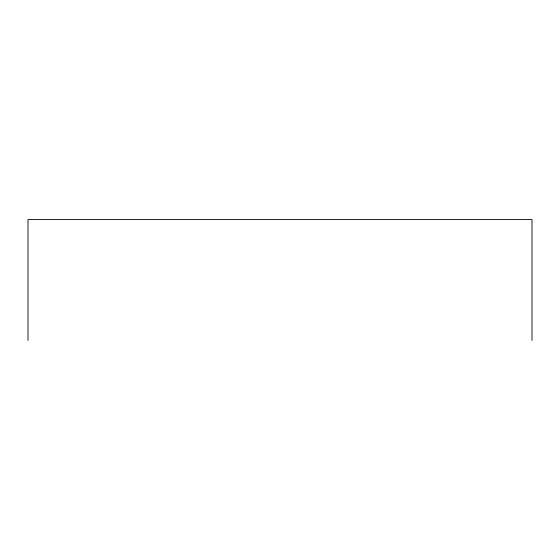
<?xml version="1.0" encoding="UTF-8"?>
<svg xmlns="http://www.w3.org/2000/svg" width="560" height="560" viewBox="0 0 560 560"><rect width="100%" height="100%" fill="white"/><g stroke="black" fill="none" stroke-linecap="round" stroke-linejoin="round"><path stroke-width="0.84" d="M532 340.424L532 219.576L28 219.576L28 340.424"/></g></svg>
